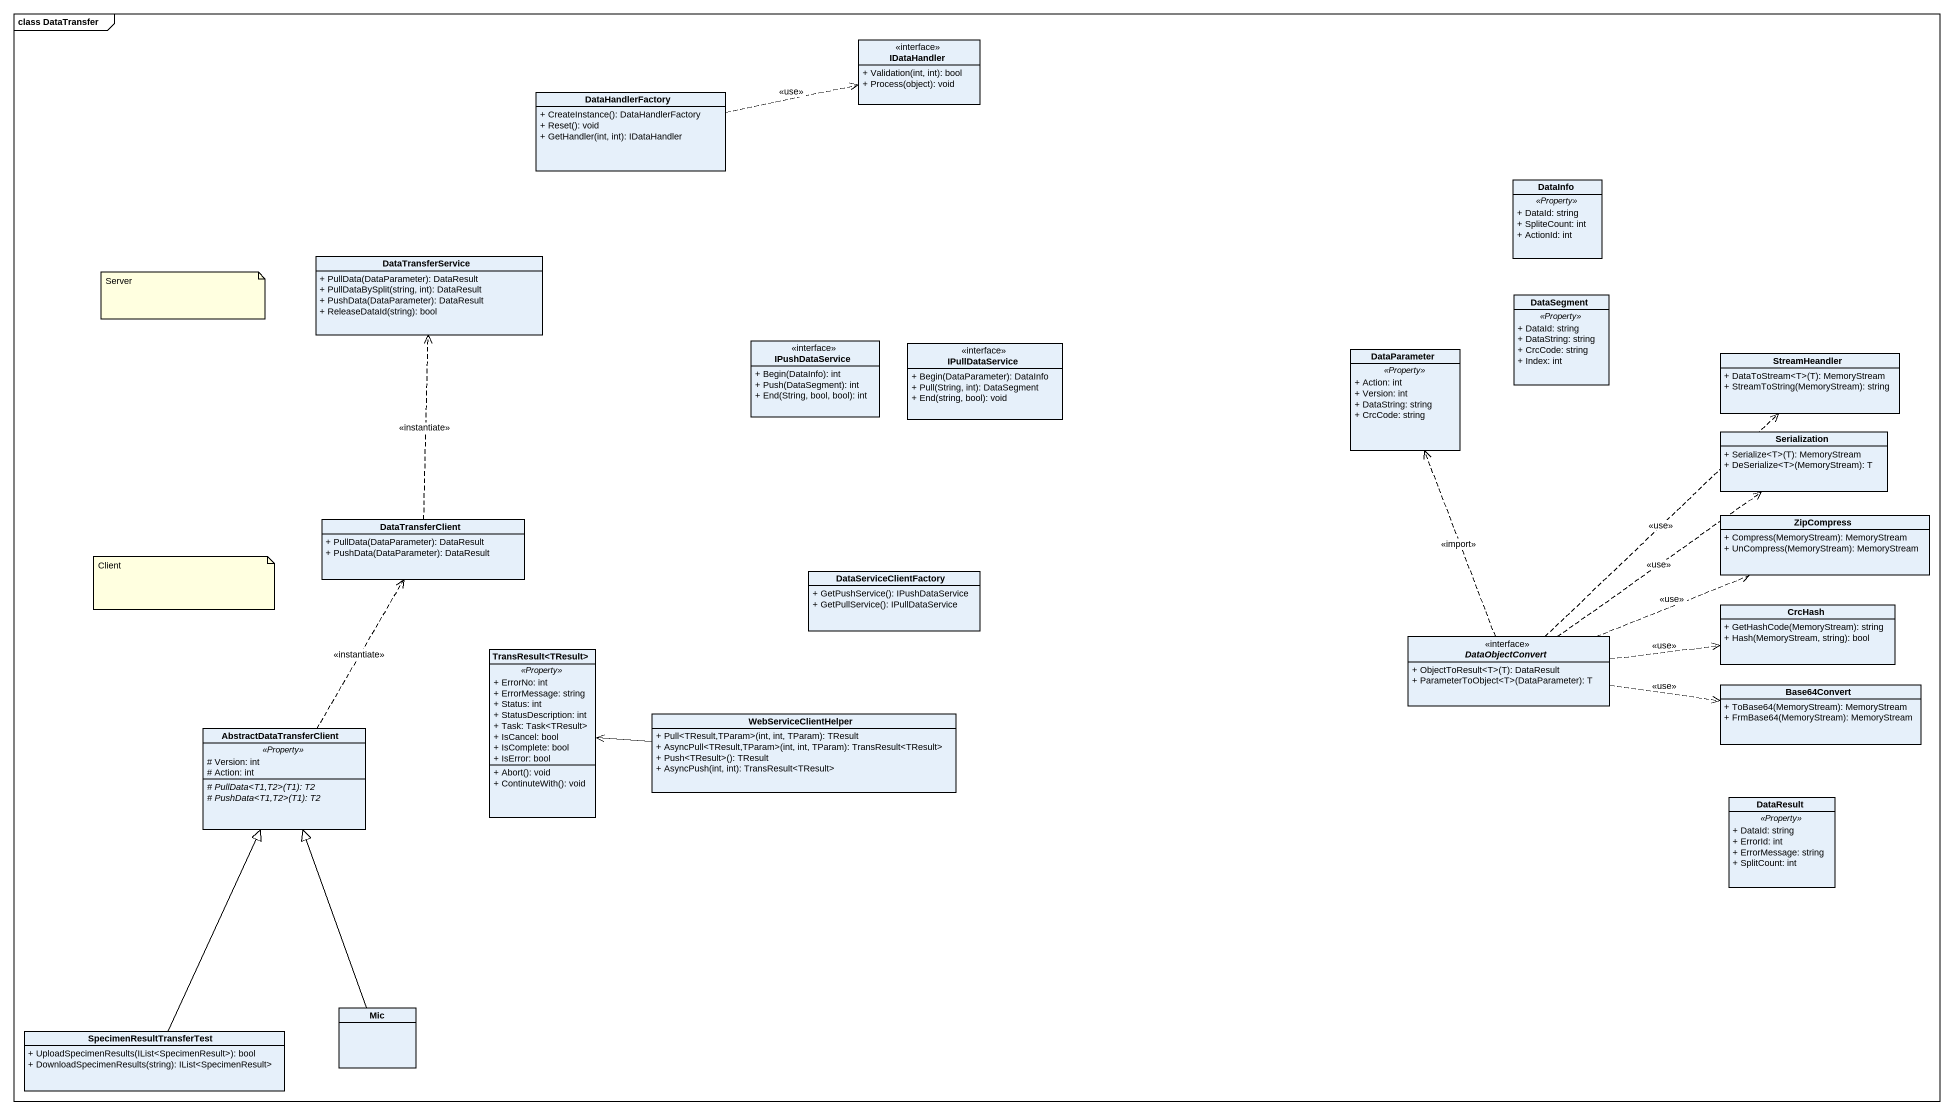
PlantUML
@startuml
mainframe class DataTransfer
hide circle
hide empty members
skinparam classAttributeIconSize 0
class IDataHandler <<interface>> {
  + Validation(int, int): bool
  + Process(object): void
}
class DataHandlerFactory {
  + CreateInstance(): DataHandlerFactory
  + Reset(): void
  + GetHandler(int, int): IDataHandler
}
class DataInfo {
  .. <<Property>> ..
  + DataId: string
  + SpliteCount: int
  + ActionId: int
}
class DataTransferService {
  + PullData(DataParameter): DataResult
  + PullDataBySplit(string, int): DataResult
  + PushData(DataParameter): DataResult
  + ReleaseDataId(string): bool
}
class DataSegment {
  .. <<Property>> ..
  + DataId: string
  + DataString: string
  + CrcCode: string
  + Index: int
}
class IPushDataService <<interface>> {
  + Begin(DataInfo): int
  + Push(DataSegment): int
  + End(String, bool, bool): int
}
class IPullDataService <<interface>> {
  + Begin(DataParameter): DataInfo
  + Pull(String, int): DataSegment
  + End(string, bool): void
}
class DataParameter {
  .. <<Property>> ..
  + Action: int
  + Version: int
  + DataString: string
  + CrcCode: string
}
class StreamHeandler {
  + DataToStream<T>(T): MemoryStream
  + StreamToString(MemoryStream): string
}
class Serialization {
  + Serialize<T>(T): MemoryStream
  + DeSerialize<T>(MemoryStream): T
}
class DataTransferClient {
  + PullData(DataParameter): DataResult
  + PushData(DataParameter): DataResult
}
class ZipCompress {
  + Compress(MemoryStream): MemoryStream
  + UnCompress(MemoryStream): MemoryStream
}
class DataServiceClientFactory {
  + GetPushService(): IPushDataService
  + GetPullService(): IPullDataService
}
interface DataObjectConvert <<interface>> {
  + ObjectToResult<T>(T): DataResult
  + ParameterToObject<T>(DataParameter): T
}
class CrcHash {
  + GetHashCode(MemoryStream): string
  + Hash(MemoryStream, string): bool
}
class "TransResult<TResult>" as TransResult_TResult {
  .. <<Property>> ..
  + ErrorNo: int
  + ErrorMessage: string
  + Status: int
  + StatusDescription: int
  + Task: Task<TResult>
  + IsCancel: bool
  + IsComplete: bool
  + IsError: bool
  --
  + Abort(): void
  + ContinuteWith(): void
}
class WebServiceClientHelper {
  + Pull<TResult,TParam>(int, int, TParam): TResult
  + AsyncPull<TResult,TParam>(int, int, TParam): TransResult<TResult>
  + Push<TResult>(): TResult
  + AsyncPush(int, int): TransResult<TResult>
}
class Base64Convert {
  + ToBase64(MemoryStream): MemoryStream
  + FrmBase64(MemoryStream): MemoryStream
}
class AbstractDataTransferClient {
  .. <<Property>> ..
  # Version: int
  # Action: int
  --
  {abstract} # PullData<T1,T2>(T1): T2
  {abstract} # PushData<T1,T2>(T1): T2
}
class DataResult {
  .. <<Property>> ..
  + DataId: string
  + ErrorId: int
  + ErrorMessage: string
  + SplitCount: int
}
class Mic
class SpecimenResultTransferTest {
  + UploadSpecimenResults(IList<SpecimenResult>): bool
  + DownloadSpecimenResults(string): IList<SpecimenResult>
}
DataHandlerFactory .right.> IDataHandler : <<use>>
DataTransferClient .up.> DataTransferService : <<instantiate>>
DataObjectConvert .up.> DataParameter : <<import>>
DataObjectConvert .up.> StreamHeandler : <<use>>
DataObjectConvert .up.> Serialization : <<use>>
DataObjectConvert .right.> ZipCompress : <<use>>
DataObjectConvert .right.> CrcHash : <<use>>
DataObjectConvert .right.> Base64Convert : <<use>>
WebServiceClientHelper -left-> TransResult_TResult
AbstractDataTransferClient .up.> DataTransferClient : <<instantiate>>
Mic -up-|> AbstractDataTransferClient
SpecimenResultTransferTest -up-|> AbstractDataTransferClient
note as N1
  Server
end note
note as N2
  Client
end note
@enduml
